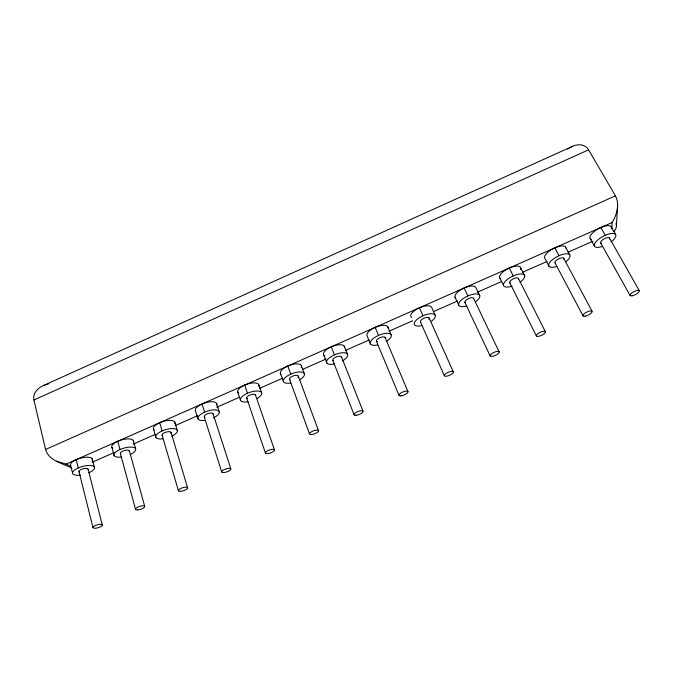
<?xml version="1.0" encoding="UTF-8"?>
<svg xmlns="http://www.w3.org/2000/svg" width="673" height="673" viewBox="0 0 673 673"><rect width="100%" height="100%" fill="white"/><g stroke="black" fill="none" stroke-linecap="round" stroke-linejoin="round"><path stroke-width="1.01" d="M611.824 228.786L612.136 222.519C616.838 214.763 619.942 204.407 615.425 195.877L588.606 149.835C585.51 144.165 577.914 143.686 572.622 146.302L43.215 385.654C37.747 388.035 32.405 393.587 33.919 400.006L45.579 449.488C48.801 460.997 63.026 463.276 71.893 468.248M613.894 231.512L615.475 229.552L616.308 227.171L617.612 205.829M567.675 149.154L569.316 148.094M570.132 147.555L572.622 146.302M33.919 400.006L588.606 149.835M45.579 449.488L615.425 195.877M56.456 461.165L66.131 464.109L612.136 222.519M92.378 462.158L114.174 452.542M133.17 444.155L155.152 434.447M175.131 425.63L197.753 415.645M216.664 407.3L239.487 397.23M259.526 388.38L282.551 378.218M302.581 369.376L326.245 358.928M345.257 350.532L369.141 339.991M389.078 331.192L412.65 320.785M433.496 311.582L457.287 301.083M477.367 292.217L501.377 281.625M522.366 272.355L547.031 261.469M568.012 252.207L592.905 241.22M43.215 385.654L48.793 383.719M66.131 464.109L70.581 466.162M611.21 226.767L615.618 234.498M609.444 237.981L639.249 290.652M600.838 227.516L605.237 235.306M600.669 242.928L630.138 295.565M590.28 238.654L594.57 246.377M565.488 246.974L569.686 254.756M563.646 258.18L592.021 311.162M554.846 247.866L559.036 255.706M555.065 263.034L583.104 315.982M549.092 266.424L545.012 258.651A11.836 4.585 -27.6 0 1 553.467 248.522A11.836 4.585 -27.6 0 1 565.917 248.101M520.751 268.064L524.73 275.871M518.513 278.614L545.45 331.856A5.014 1.666 -25.6 0 1 538.762 336.332A5.014 1.666 -25.6 0 1 538.425 333.32A5.014 1.666 -25.6 0 1 545.45 331.856M500.165 278.471A11.651 4.593 -26.4 0 1 509.301 268.022L513.263 275.913M509.646 282.525L536.305 335.827M499.559 277.436L503.446 285.259M479.782 295.699L476.004 287.842A11.5 4.593 -25.2 0 0 462.814 288.633A11.5 4.593 -25.2 0 0 455.73 298.097M473.624 298.417L499.181 351.954A4.947 1.666 -24.6 0 1 492.737 356.303A4.947 1.666 -24.6 0 1 492.022 353.476A4.947 1.666 -24.6 0 1 499.181 351.954M464.16 287.994L467.92 295.927M464.833 302.286L490.121 355.882M455.007 297.121L458.692 304.995M435.246 315.334L431.671 307.435A11.374 4.576 -24 0 0 418.118 308.411A11.374 4.576 -24 0 0 411.708 317.547M429.147 318.026L453.341 371.849A4.888 1.657 -23.6 0 1 447.15 376.098A4.888 1.657 -23.6 0 1 446.073 373.431A4.888 1.657 -23.6 0 1 453.341 371.849M419.447 307.78L423.006 315.755M420.44 321.862L444.373 375.744M387.741 326.851L391.122 334.792M385.074 337.459L407.947 391.568M375.147 327.381L378.512 335.398M376.451 341.261L399.055 395.421M370.419 343.92L367.122 335.962A11.281 4.551 -22.7 0 1 376.518 326.817A11.281 4.551 -22.7 0 1 387.942 328.045M344.214 346.09L347.403 354.065M341.413 356.707L362.974 411.094M344.534 347.226A11.214 4.518 -21.5 0 0 331.276 346.797L334.431 354.864M332.866 360.476L354.166 414.913M323.789 355.117L326.893 363.117M301.521 366.23L304.524 374.23M298.332 376.224L318.59 430.829A4.804 1.615 -20.5 0 1 311.835 434.539A4.804 1.615 -20.5 0 1 311.742 431.612A4.804 1.615 -20.5 0 1 318.59 430.829M287.775 366.036L290.753 374.146M289.483 379.084L309.521 433.841M280.347 373.035L283.266 381.095M258.903 385.057L261.713 393.099M255.513 395.11L274.508 449.968A4.795 1.598 -19.5 0 1 267.913 453.61A4.795 1.598 -19.5 0 1 267.475 450.843A4.795 1.598 -19.5 0 1 274.508 449.968M244.686 385.107L247.479 393.251M246.638 397.979L265.423 452.996M237.67 391.896L240.412 399.998M216.664 403.724L219.289 411.8M213.08 413.819L230.839 468.921A4.804 1.573 -18.6 0 1 224.387 472.505A4.804 1.573 -18.6 0 1 223.613 469.889A4.804 1.573 -18.6 0 1 230.839 468.921M201.993 403.993L204.6 412.179M221.728 471.966L204.188 416.705A4.677 1.783 -18.1 0 1 208.68 413.373A4.677 1.783 -18.1 0 1 213.063 414.307M197.946 418.724L195.389 410.589A11.18 4.349 -18 0 1 206.106 402.547A11.18 4.349 -18 0 1 216.605 404.919M174.803 422.215L177.251 430.333M171.026 432.36L187.574 487.715M159.686 422.711L162.109 430.93M162.117 435.254L178.438 490.768M153.478 429.113L155.858 437.29M133.313 440.546L135.593 448.698M129.351 450.733L144.703 506.323M117.758 441.261L120.004 449.522M120.417 453.644L135.551 509.394M111.954 447.478L114.149 455.688M92.193 458.708L94.565 467.92M88.163 469.367L102.33 525.142A4.871 1.489 -16.3 0 1 95.103 528.263A4.871 1.489 -16.3 0 1 95.473 525.504A4.871 1.489 -16.3 0 1 102.33 525.142M76.217 459.651L78.278 467.945M78.968 471.445L92.941 527.472M70.463 464.648L72.499 472.909M616.106 222.999L616.434 225.85M591.34 239.403A12.047 4.568 -28.6 0 1 598.061 228.921A12.047 4.568 -28.6 0 1 611.513 227.954M70.791 465.674A11.348 4.114 -15.2 0 1 81.753 457.842A11.348 4.114 -15.2 0 1 91.991 460.946M112.896 448.311A11.273 4.198 -16 0 1 120.459 440.235A11.273 4.198 -16 0 1 133.473 441.631M154.319 430.005A11.214 4.282 -17 0 1 162.395 421.685A11.214 4.282 -17 0 1 174.854 423.359M238.284 392.897A11.163 4.417 -19.1 0 1 247.412 384.064A11.163 4.417 -19.1 0 1 258.735 386.31M280.843 374.095A11.18 4.467 -20.3 0 1 290.509 365.002A11.18 4.467 -20.3 0 1 301.243 367.534M324.857 355.916A11.214 4.518 -21.5 0 1 331.276 346.797M509.301 268.022A11.651 4.593 -26.4 0 1 520.582 269.444M79.532 472.185A4.745 1.683 -15.3 0 1 83.099 468.778A4.745 1.683 -15.3 0 1 87.97 469.863M80.44 475.113A11.391 4.046 -15.3 0 1 74.114 470.427A11.391 4.046 -15.3 0 1 91.553 465.598A11.391 4.046 -15.3 0 1 88.76 472.816M510.412 283.224A4.871 1.884 -26.3 0 1 513.171 278.916A4.871 1.884 -26.3 0 1 518.446 279.186M555.545 263.32A4.947 1.884 -27.4 0 1 558.64 258.853A4.947 1.884 -27.4 0 1 563.705 259.231M601.107 243.239A5.039 1.876 -28.5 0 1 604.539 238.604A5.039 1.876 -28.5 0 1 609.393 239.083M512.119 286.185A11.702 4.518 -26.3 0 1 504.464 282.273A11.702 4.518 -26.3 0 1 521.07 273.936A11.702 4.518 -26.3 0 1 520.044 282.206M556.899 266.458A11.878 4.518 -27.4 0 1 549.757 262.411A11.878 4.518 -27.4 0 1 566.304 253.78A11.878 4.518 -27.4 0 1 565.715 261.856M602.099 246.554A12.097 4.501 -28.5 0 1 595.613 242.179A12.097 4.501 -28.5 0 1 612.447 233.413A12.097 4.501 -28.5 0 1 611.067 241.876M121.401 457.068A11.315 4.131 -16.1 0 1 115.571 452.197A11.315 4.131 -16.1 0 1 132.631 447.217A11.315 4.131 -16.1 0 1 130.495 454.41M120.803 453.989A4.711 1.725 -16.1 0 1 124.581 450.481A4.711 1.725 -16.1 0 1 129.191 451.692M162.454 435.624A4.694 1.75 -17.1 0 1 166.441 432.007A4.694 1.75 -17.1 0 1 170.774 433.362M162.731 438.855A11.256 4.206 -17.1 0 1 157.566 433.664A11.256 4.206 -17.1 0 1 174.534 428.735A11.256 4.206 -17.1 0 1 171.783 436.23M466.852 305.996A11.542 4.518 -25.1 0 1 459.701 301.782A11.542 4.518 -25.1 0 1 476.038 293.916A11.542 4.518 -25.1 0 1 475.559 301.807M465.127 302.69A4.812 1.884 -25.1 0 1 468.686 298.518A4.812 1.884 -25.1 0 1 473.607 298.955M204.441 420.482A11.222 4.282 -18.1 0 1 199.94 414.955A11.222 4.282 -18.1 0 1 216.815 410.084A11.222 4.282 -18.1 0 1 213.434 417.883M205.055 417.353A4.677 1.783 -18.1 0 1 204.483 417.092M421.121 325.782A11.416 4.501 -23.9 0 1 415.636 320.769A11.416 4.501 -23.9 0 1 431.679 313.702A11.416 4.501 -23.9 0 1 431.477 321.223M420.776 322.241A4.761 1.876 -23.9 0 1 424.629 317.976A4.761 1.876 -23.9 0 1 428.92 319.145M248.253 401.714A11.214 4.341 -19.2 0 1 241.683 397.036A11.214 4.341 -19.2 0 1 258.23 391.047A11.214 4.341 -19.2 0 1 257.069 398.525M247.42 398.677A4.669 1.809 -19.2 0 1 250.154 394.95A4.669 1.809 -19.2 0 1 255.446 395.623M377.494 341.817A4.719 1.868 -22.7 0 1 379.278 337.981A4.719 1.868 -22.7 0 1 385.166 337.947M377.545 344.98A11.323 4.475 -22.7 0 1 371.681 339.949A11.323 4.475 -22.7 0 1 388.186 333.345A11.323 4.475 -22.7 0 1 386.336 341.463M290.677 383.021A11.222 4.4 -20.3 0 1 284.788 378.007A11.222 4.4 -20.3 0 1 301.361 372.018A11.222 4.4 -20.3 0 1 299.502 379.833M290.164 379.833A4.677 1.834 -20.3 0 1 290.929 377.132A4.677 1.834 -20.3 0 1 296.633 375.29A4.677 1.834 -20.3 0 1 297.819 377.36M334.355 364A11.256 4.442 -21.5 0 1 327.961 359.146A11.256 4.442 -21.5 0 1 344.669 352.787A11.256 4.442 -21.5 0 1 342.33 360.972M333.303 360.812A4.694 1.851 -21.5 0 1 336.584 356.816A4.694 1.851 -21.5 0 1 341.388 357.733M585.232 316.159A5.09 1.657 -26.5 0 0 592.173 311.574A5.09 1.657 -26.5 0 0 585.266 312.97A5.09 1.657 -26.5 0 0 585.232 316.159M632.149 295.792A5.182 1.657 -27.4 0 0 639.35 291.089A5.182 1.657 -27.4 0 0 632.57 292.427A5.182 1.657 -27.4 0 0 632.149 295.792M137.469 509.873A4.846 1.514 -17 0 0 144.754 506.719A4.846 1.514 -17 0 0 138.142 506.962A4.846 1.514 -17 0 0 137.469 509.873M180.221 491.307A4.82 1.548 -17.8 0 0 187.582 488.127A4.82 1.548 -17.8 0 0 181.205 488.262A4.82 1.548 -17.8 0 0 180.221 491.307M400.94 395.867A4.846 1.649 -22.5 0 0 408.006 392.006A4.846 1.649 -22.5 0 0 401.545 392.595A4.846 1.649 -22.5 0 0 400.94 395.867M356.177 415.291A4.82 1.632 -21.5 0 0 363.092 411.506A4.82 1.632 -21.5 0 0 356.429 412.196A4.82 1.632 -21.5 0 0 356.177 415.291"/></g></svg>
